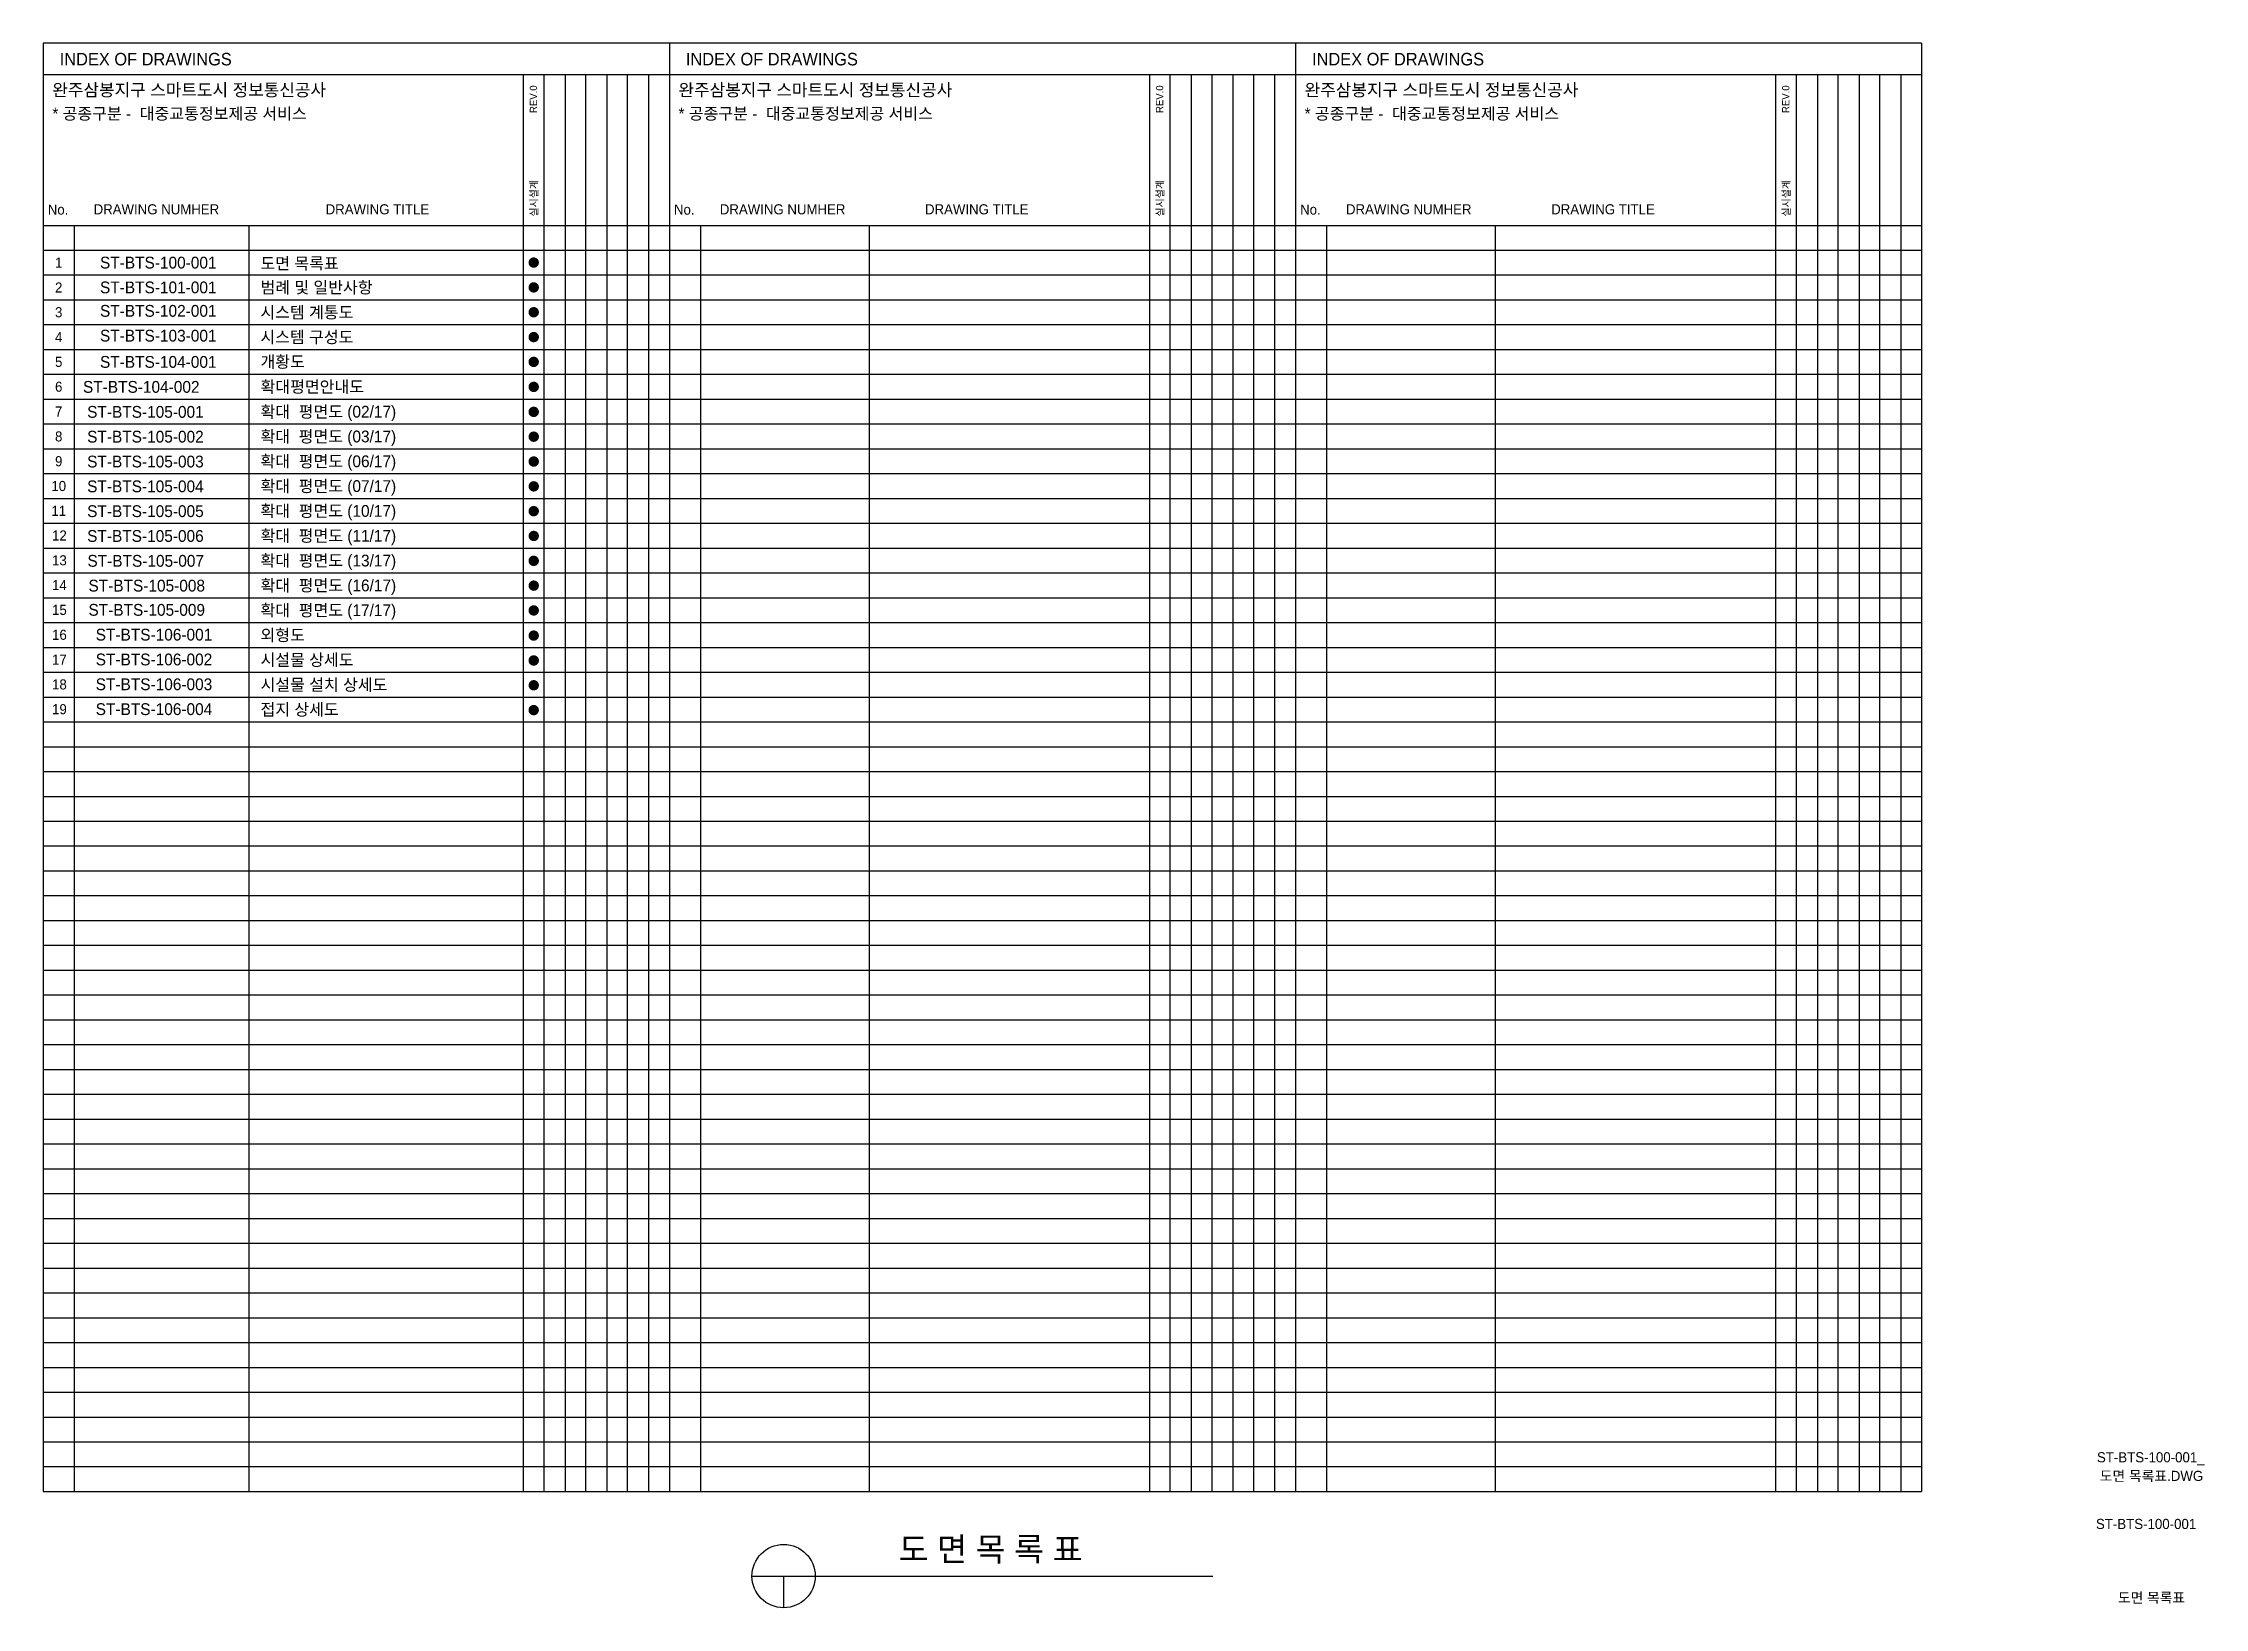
# Model space of a CAD drawing. Extents: x 39 to 402, y 15 to 278.
import ezdxf
from ezdxf.enums import TextEntityAlignment as Align

# ---------------------------------------------------------------- set-up
doc = ezdxf.new("R2010")
doc.units = 0
doc.header["$MEASUREMENT"] = 0
doc.layers.add('BORD', color=7, linetype='CONTINUOUS')
doc.layers.add('TEXT', color=7, linetype='CONTINUOUS')
doc.styles.add('HY헤드라인M', font='H2HDRM.TTF')

msp = doc.modelspace()

# ---------------------------------------------------------------- linework, layer by layer
at = {"layer": 'BORD'}
for p, q in [((157.73, 20.82), (235.24, 20.82)), ((163.05, 20.82), (163.05, 15.5))]:
    msp.add_line(p, q, dxfattribs=at)
msp.add_circle((163.05, 20.82), 5.32, dxfattribs=at)
at = {"layer": 'TEXT', "color": 7}
for p, q in [((354.42, 278.48), (38.55, 278.48)), ((38.55, 278.48), (38.55, 35.04)), ((143.84, 278.48), (143.84, 35.04)), ((249.13, 278.48), (249.13, 35.04)), ((354.42, 278.48), (354.42, 35.04)), ((38.55, 273.22), (354.42, 273.22)), ((119.27, 273.22), (119.27, 35.04)), ((122.78, 35.04), (122.78, 273.22)), ((126.29, 273.22), (126.29, 35.04)), ((129.8, 35.04), (129.8, 273.22)), ((133.31, 273.22), (133.31, 35.04)), ((136.82, 35.04), (136.82, 273.22)), ((140.33, 273.22), (140.33, 35.04)), ((224.56, 273.22), (224.56, 35.04)), ((228.07, 35.04), (228.07, 273.22)), ((231.58, 273.22), (231.58, 35.04)), ((235.09, 35.04), (235.09, 273.22)), ((238.6, 273.22), (238.6, 35.04)), ((242.11, 35.04), (242.11, 273.22)), ((245.62, 273.22), (245.62, 35.04)), ((329.86, 273.22), (329.86, 35.04)), ((333.37, 35.04), (333.37, 273.22)), ((336.88, 273.22), (336.88, 35.04)), ((340.39, 35.04), (340.39, 273.22)), ((343.9, 273.22), (343.9, 35.04)), ((347.41, 35.04), (347.41, 273.22)), ((350.92, 273.22), (350.92, 35.04)), ((38.55, 247.87), (354.42, 247.87)), ((43.76, 247.87), (43.76, 35.04)), ((73.12, 247.87), (73.12, 35.04)), ((149.05, 247.87), (149.05, 35.04)), ((177.42, 247.87), (177.42, 35.04)), ((254.35, 247.87), (254.35, 35.04)), ((282.71, 247.87), (282.71, 35.04)), ((38.55, 243.7), (354.42, 243.7)), ((38.55, 239.53), (354.42, 239.53)), ((38.55, 235.35), (354.42, 235.35)), ((38.55, 231.18), (354.42, 231.18)), ((38.55, 227.01), (354.42, 227.01)), ((38.55, 222.83), (354.42, 222.83)), ((38.55, 218.66), (354.42, 218.66)), ((38.55, 214.49), (354.42, 214.49)), ((38.55, 210.32), (354.42, 210.32)), ((38.55, 206.14), (354.42, 206.14)), ((38.55, 201.97), (354.42, 201.97)), ((38.55, 197.8), (354.42, 197.8)), ((38.55, 193.62), (354.42, 193.62)), ((38.55, 189.45), (354.42, 189.45)), ((38.55, 185.28), (354.42, 185.28)), ((38.55, 181.1), (354.42, 181.1)), ((38.55, 176.93), (354.42, 176.93)), ((38.55, 172.76), (354.42, 172.76)), ((38.55, 168.58), (354.42, 168.58)), ((38.55, 164.41), (354.42, 164.41)), ((38.55, 160.24), (354.42, 160.24)), ((38.55, 156.06), (354.42, 156.06)), ((38.55, 151.89), (354.42, 151.89)), ((38.55, 147.72), (354.42, 147.72)), ((38.55, 143.55), (354.42, 143.55)), ((38.55, 139.37), (354.42, 139.37)), ((38.55, 135.2), (354.42, 135.2)), ((38.55, 131.03), (354.42, 131.03)), ((38.55, 126.85), (354.42, 126.85)), ((38.55, 122.68), (354.42, 122.68)), ((38.55, 118.51), (354.42, 118.51)), ((38.55, 114.33), (354.42, 114.33)), ((38.55, 110.16), (354.42, 110.16)), ((38.55, 105.99), (354.42, 105.99)), ((38.55, 101.81), (354.42, 101.81)), ((38.55, 97.64), (354.42, 97.64)), ((38.55, 93.47), (354.42, 93.47)), ((38.55, 89.29), (354.42, 89.29)), ((38.55, 85.12), (354.42, 85.12)), ((38.55, 80.95), (354.42, 80.95)), ((38.55, 76.78), (354.42, 76.78)), ((38.55, 72.6), (354.42, 72.6)), ((38.55, 68.43), (354.42, 68.43)), ((38.55, 64.26), (354.42, 64.26)), ((38.55, 60.08), (354.42, 60.08)), ((38.55, 55.91), (354.42, 55.91)), ((38.55, 51.74), (354.42, 51.74)), ((38.55, 47.56), (354.42, 47.56)), ((38.55, 43.39), (354.42, 43.39)), ((38.55, 39.22), (354.42, 39.22)), ((38.55, 35.04), (354.42, 35.04))]:
    msp.add_line(p, q, dxfattribs=at)
at = {"layer": 'TEXT', "color": 7, "const_width": 0.877, "flags": 128}
for points in [[(120.59, 241.61, 1), (121.46, 241.61, 1)], [(120.59, 237.44, 1), (121.46, 237.44, 1)], [(120.59, 233.27, 1), (121.46, 233.27, 1)], [(120.59, 229.09, 1), (121.46, 229.09, 1)], [(120.59, 224.92, 1), (121.46, 224.92, 1)], [(120.59, 220.72, 1), (121.46, 220.72, 1)], [(120.59, 216.52, 1), (121.46, 216.52, 1)], [(120.59, 212.35, 1), (121.46, 212.35, 1)], [(120.59, 208.17, 1), (121.46, 208.17, 1)], [(120.59, 204, 1), (121.46, 204, 1)], [(120.59, 199.83, 1), (121.46, 199.83, 1)], [(120.59, 195.66, 1), (121.46, 195.66, 1)], [(120.59, 191.48, 1), (121.46, 191.48, 1)], [(120.59, 187.31, 1), (121.46, 187.31, 1)], [(120.59, 183.14, 1), (121.46, 183.14, 1)], [(120.59, 178.91, 1), (121.46, 178.91, 1)], [(120.59, 174.73, 1), (121.46, 174.73, 1)], [(120.59, 170.56, 1), (121.46, 170.56, 1)], [(120.59, 166.39, 1), (121.46, 166.39, 1)]]:
    msp.add_lwpolyline(points, format="xyb", close=True, dxfattribs=at)

# ---------------------------------------------------------------- texts
at = {"layer": 'TEXT', "color": 7, "style": 'HY헤드라인M'}
for s, height, p in [('INDEX OF DRAWINGS', 2.1059, (41.32, 274.76)), ('INDEX OF DRAWINGS', 2.1059, (146.61, 274.76)), ('INDEX OF DRAWINGS', 2.1059, (251.91, 274.76)), ('완주삼봉지구 스마트도시 정보통신공사', 2.0866, (40.07, 269.59)), ('완주삼봉지구 스마트도시 정보통신공사', 2.0866, (145.37, 269.59)), ('완주삼봉지구 스마트도시 정보통신공사', 2.0866, (250.66, 269.59)), ('* 공종구분 -  대중교통정보제공 서비스', 1.9822, (40.07, 265.67)), ('* 공종구분 -  대중교통정보제공 서비스', 1.9822, (145.37, 265.67)), ('* 공종구분 -  대중교통정보제공 서비스', 1.9822, (250.66, 265.67)), ('도면 목록표', 1.982, (75.08, 240.49)), ('범례 및 일반사항', 1.982, (75.08, 236.45)), ('시스템 계통도', 1.982, (75.06, 232.26)), ('시스템 구성도', 1.982, (75.06, 228.09)), ('개황도', 1.982, (75.08, 223.96)), ('확대평면안내도', 1.982, (75.08, 219.76)), ('확대  평면도 (02/17)', 1.9822, (75.08, 215.56)), ('확대  평면도 (03/17)', 1.9822, (75.08, 211.39)), ('확대  평면도 (06/17)', 1.9822, (75.08, 207.22)), ('확대  평면도 (07/17)', 1.9822, (75.08, 203.05)), ('확대  평면도 (10/17)', 1.9822, (75.08, 198.88)), ('확대  평면도 (11/17)', 1.9822, (75.08, 194.7)), ('확대  평면도 (13/17)', 1.9822, (75.08, 190.53)), ('확대  평면도 (16/17)', 1.9822, (75.08, 186.36)), ('확대  평면도 (17/17)', 1.9822, (75.08, 182.18)), ('외형도', 1.982, (75.08, 178.01)), ('시설물 상세도', 1.982, (75.08, 173.84)), ('시설물 설치 상세도', 1.982, (75.08, 169.66)), ('접지 상세도', 1.982, (75.08, 165.49))]:
    msp.add_text(s, height=height, dxfattribs=at).set_placement(p)
for s, p in [('REV.0', (120.98, 266.76)), ('REV.0', (226.27, 266.76)), ('REV.0', (331.56, 266.76)), ('실시설계', (121.05, 249.34)), ('실시설계', (226.34, 249.34)), ('실시설계', (331.64, 249.34))]:
    msp.add_text(s, height=1.228, rotation=90, dxfattribs=at).set_placement(p, align=Align.MIDDLE_LEFT)
for s, height, p in [('No.', 1.699, (41.04, 250.51)), ('DRAWING NUMHER', 1.699, (57.58, 250.57)), ('DRAWING TITLE', 1.699, (94.74, 250.57)), ('No.', 1.699, (146.34, 250.51)), ('DRAWING NUMHER', 1.699, (162.88, 250.57)), ('DRAWING TITLE', 1.699, (195.53, 250.57)), ('No.', 1.699, (251.63, 250.51)), ('DRAWING NUMHER', 1.699, (268.17, 250.57)), ('DRAWING TITLE', 1.699, (300.83, 250.57)), ('1', 1.7, (41.15, 241.61)), ('2', 1.7, (41.15, 237.44)), ('3', 1.7, (41.15, 233.27)), ('4', 1.7, (41.15, 229.09)), ('5', 1.7, (41.15, 224.92)), ('6', 1.7, (41.15, 220.75)), ('7', 1.7, (41.15, 216.58)), ('8', 1.7, (41.15, 212.4)), ('9', 1.7, (41.15, 208.23)), ('10', 1.699, (41.15, 204.06)), ('11', 1.699, (41.15, 199.88)), ('12', 1.699, (41.27, 195.75)), ('13', 1.699, (41.27, 191.57)), ('14', 1.699, (41.27, 187.4)), ('15', 1.699, (41.27, 183.23)), ('16', 1.699, (41.27, 179.05)), ('17', 1.699, (41.27, 174.88)), ('18', 1.699, (41.27, 170.71)), ('19', 1.699, (41.27, 166.54))]:
    msp.add_text(s, height=height, dxfattribs=at).set_placement(p, align=Align.MIDDLE)
for s, p in [('ST-BTS-100-001', (57.89, 241.61)), ('ST-BTS-101-001', (57.89, 237.44)), ('ST-BTS-102-001', (57.89, 233.5)), ('ST-BTS-103-001', (57.89, 229.33)), ('ST-BTS-104-001', (57.89, 224.92)), ('ST-BTS-104-002', (55.03, 220.72)), ('ST-BTS-105-001', (55.73, 216.52)), ('ST-BTS-105-002', (55.73, 212.35)), ('ST-BTS-105-003', (55.73, 208.17)), ('ST-BTS-105-004', (55.73, 204)), ('ST-BTS-105-005', (55.73, 199.83)), ('ST-BTS-105-006', (55.73, 195.66)), ('ST-BTS-105-007', (55.78, 191.48)), ('ST-BTS-105-008', (55.95, 187.31)), ('ST-BTS-105-009', (55.95, 183.24)), ('ST-BTS-106-001', (57.17, 179.07)), ('ST-BTS-106-002', (57.17, 174.9)), ('ST-BTS-106-003', (57.17, 170.73)), ('ST-BTS-106-004', (57.17, 166.55))]:
    msp.add_text(s, height=1.9822, dxfattribs=at).set_placement(p, align=Align.MIDDLE_CENTER)
at = {"layer": 'TEXT', "style": 'HY헤드라인M'}
for s, height, p in [('ST-BTS-100-001_', 1.7054, (392.95, 40.56)), ('도면 목록표.DWG', 1.705, (393.07, 37.68)), ('ST-BTS-100-001', 1.7054, (392.16, 29.59)), ('도면 목록표', 1.705, (393.07, 17.21))]:
    msp.add_text(s, height=height, dxfattribs=at).set_placement(p, align=Align.MIDDLE)
msp.add_text('도 면 목 록 표', height=4, dxfattribs=at).set_placement((182.39, 23.34))

doc.saveas('drawing.dxf')
